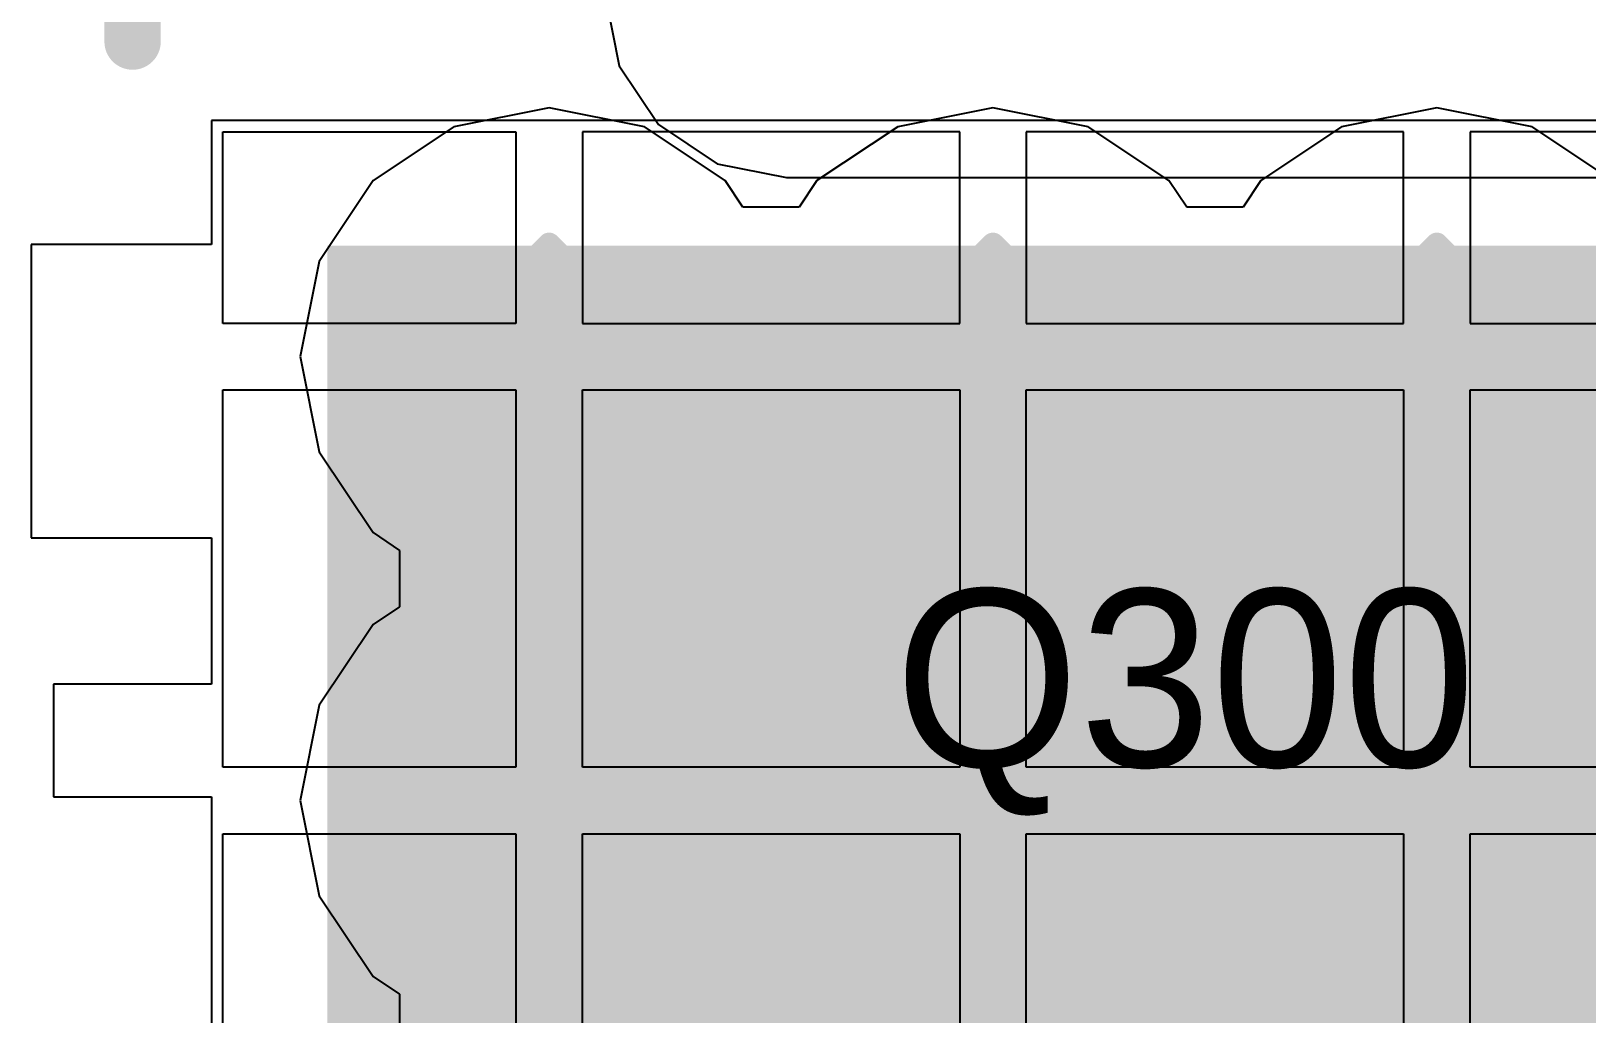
# Model space of a CAD drawing. Header units: millimetres. Extents: x 5 to 399, y 5 to 287.
# Drawn here: x 218.374 to 221.879, y 160.962 to 163.176 of the extents above; entities that cross this region are included whole.
import ezdxf

# ---------------------------------------------------------------- set-up
doc = ezdxf.new("R2010")
doc.units = ezdxf.units.MM
for name, color, linetype in [('DrillDrawing', 1, 'Continuous'), ('MidLayer1', 16, 'Continuous'), ('MidLayer2', 76, 'Continuous'), ('TopLayer', 1, 'Continuous'), ('TopOverlay', 2, 'Continuous'), ('TopPaste', 8, 'Continuous'), ('TopSolder', 216, 'Continuous')]:
    doc.layers.add(name, color=color, linetype=linetype)

# ---------------------------------------------------------------- blocks, each defined once
blk = doc.blocks.new('PQFN_8_MULTI_290')
at = {"layer": 'TopLayer'}
for p, q in [((2.2606, -0.508), (2.2606, 0.7874)), ((2.6162, -0.508), (2.2606, -0.508)), ((2.6162, -0.762), (2.6162, -0.508)), ((2.2606, -1.0922), (2.2606, -0.762)), ((2.2606, -0.762), (2.6162, -0.762)), ((2.667, -1.0922), (2.2606, -1.0922)), ((2.667, -1.7526), (2.667, -1.0922)), ((2.2605, -2.032), (2.2605, -1.7526)), ((2.2605, -1.7526), (2.667, -1.7526)), ((-2.2605, -2.032), (2.2605, -2.032))]:
    blk.add_line(p, q, dxfattribs=at)
blk.add_solid([(-2, -1.75), (2, -1.75), (-2, 1.75), (2, 1.75)], dxfattribs=at)
at = {"layer": 'TopOverlay', "const_width": 0.127}
blk.add_lwpolyline([(2.4384, -2.2098), (2.4384, -2.667)], dxfattribs=at)
at = {"layer": 'TopOverlay', "const_width": 0.0635}
blk.add_lwpolyline([(2.4066, -2.2098, 1), (2.4701, -2.2098, 1)], format="xyb", close=True, dxfattribs=at)
at = {"layer": 'TopPaste'}
for p, q in [((-0.575, 0.425), (-0.575, -0.425)), ((-0.425, -0.425), (-0.425, 0.425)), ((0.425, 0.425), (0.425, -0.425)), ((0.575, -0.425), (0.575, 0.425)), ((1.425, 0.425), (1.425, -0.425)), ((1.575, -0.425), (1.575, 0.425)), ((2.2352, 0.425), (2.2352, -0.425)), ((-0.575, -0.425), (-1.425, -0.425)), ((0.425, -0.425), (-0.425, -0.425)), ((1.425, -0.425), (0.575, -0.425)), ((2.2352, -0.425), (1.575, -0.425)), ((-1.425, -0.575), (-0.575, -0.575)), ((-0.575, -0.575), (-0.575, -1.425)), ((-0.425, -0.575), (0.425, -0.575)), ((-0.425, -1.425), (-0.425, -0.575)), ((0.425, -0.575), (0.425, -1.425)), ((0.575, -0.575), (1.425, -0.575)), ((0.575, -1.425), (0.575, -0.575)), ((1.425, -0.575), (1.425, -1.425)), ((1.575, -1.425), (1.575, -0.575)), ((1.575, -0.575), (2.2352, -0.575)), ((2.2352, -0.575), (2.2352, -1.425)), ((-0.575, -1.425), (-1.425, -1.425)), ((0.425, -1.425), (-0.425, -1.425)), ((1.425, -1.425), (0.575, -1.425)), ((2.2352, -1.425), (1.575, -1.425)), ((-0.575, -1.575), (-1.425, -1.575)), ((-0.575, -2.0066), (-0.575, -1.575)), ((0.425, -1.575), (-0.425, -1.575)), ((-0.425, -1.575), (-0.425, -2.0066)), ((0.425, -2.0066), (0.425, -1.575)), ((1.425, -1.575), (0.575, -1.575)), ((0.575, -1.575), (0.575, -2.0066)), ((1.425, -2.0066), (1.425, -1.575)), ((1.575, -2.0066), (1.575, -1.575)), ((1.575, -1.575), (2.2352, -1.575)), ((2.2352, -1.575), (2.2352, -2.0066)), ((-1.425, -2.0066), (-0.575, -2.0066)), ((-0.425, -2.0066), (0.425, -2.0066)), ((0.575, -2.0066), (1.425, -2.0066)), ((2.2352, -2.0066), (1.575, -2.0066))]:
    blk.add_line(p, q, dxfattribs=at)
at = {"layer": 'TopSolder'}
blk.add_solid([(-2, -1.75), (2, -1.75), (-2, 1.75), (2, 1.75)], dxfattribs=at)

msp = doc.modelspace()

# ---------------------------------------------------------------- linework, layer by layer
at = {"layer": 'DrillDrawing', "const_width": 0.0508}
for points in [[(219.4142, 162.5696), (219.5412, 162.6966)], [(219.5412, 162.6966), (219.6682, 162.5696)], [(220.4142, 162.5696), (220.5412, 162.6966)], [(220.5412, 162.6966), (220.6682, 162.5696)], [(221.4142, 162.5696), (221.5412, 162.6966)], [(221.5412, 162.6966), (221.6682, 162.5696)], [(219.2872, 162.5696), (219.4142, 162.4426)], [(219.2872, 162.5696), (219.4142, 162.5696)], [(219.465, 162.5188), (219.5412, 162.595)], [(219.5412, 162.595), (219.6174, 162.5188)], [(219.6682, 162.5696), (219.7952, 162.5696)], [(219.6682, 162.4426), (219.7952, 162.5696)], [(220.2872, 162.5696), (220.4142, 162.4426)], [(220.2872, 162.5696), (220.4142, 162.5696)], [(220.465, 162.5188), (220.5412, 162.595)], [(220.5412, 162.595), (220.6174, 162.5188)], [(220.6682, 162.5696), (220.7952, 162.5696)], [(220.6682, 162.4426), (220.7952, 162.5696)], [(221.2872, 162.5696), (221.4142, 162.4426)], [(221.2872, 162.5696), (221.4142, 162.5696)], [(221.465, 162.5188), (221.5412, 162.595)], [(221.5412, 162.595), (221.6174, 162.5188)], [(221.6682, 162.5696), (221.7952, 162.5696)], [(221.6682, 162.4426), (221.7952, 162.5696)], [(219.3888, 162.5188), (219.465, 162.4426)], [(219.3888, 162.5188), (219.465, 162.5188)], [(219.6174, 162.5188), (219.6936, 162.5188)], [(219.6174, 162.4426), (219.6936, 162.5188)], [(220.3888, 162.5188), (220.465, 162.4426)], [(220.3888, 162.5188), (220.465, 162.5188)], [(220.6174, 162.5188), (220.6936, 162.5188)], [(220.6174, 162.4426), (220.6936, 162.5188)], [(221.3888, 162.5188), (221.465, 162.4426)], [(221.3888, 162.5188), (221.465, 162.5188)], [(221.6174, 162.5188), (221.6936, 162.5188)], [(221.6174, 162.4426), (221.6936, 162.5188)], [(219.2872, 162.3156), (219.4142, 162.4426)], [(219.3888, 162.3664), (219.465, 162.4426)], [(219.6174, 162.4426), (219.6936, 162.3664)], [(219.6682, 162.4426), (219.7952, 162.3156)], [(220.2872, 162.3156), (220.4142, 162.4426)], [(220.3888, 162.3664), (220.465, 162.4426)], [(220.6174, 162.4426), (220.6936, 162.3664)], [(220.6682, 162.4426), (220.7952, 162.3156)], [(221.2872, 162.3156), (221.4142, 162.4426)], [(221.3888, 162.3664), (221.465, 162.4426)], [(221.6174, 162.4426), (221.6936, 162.3664)], [(221.6682, 162.4426), (221.7952, 162.3156)], [(219.3888, 162.3664), (219.465, 162.3664)], [(219.465, 162.3664), (219.5412, 162.2902)], [(219.5412, 162.2902), (219.6174, 162.3664)], [(219.6174, 162.3664), (219.6936, 162.3664)], [(220.3888, 162.3664), (220.465, 162.3664)], [(220.465, 162.3664), (220.5412, 162.2902)], [(220.5412, 162.2902), (220.6174, 162.3664)], [(220.6174, 162.3664), (220.6936, 162.3664)], [(221.3888, 162.3664), (221.465, 162.3664)], [(221.465, 162.3664), (221.5412, 162.2902)], [(221.5412, 162.2902), (221.6174, 162.3664)], [(221.6174, 162.3664), (221.6936, 162.3664)], [(219.2872, 162.3156), (219.4142, 162.3156)], [(219.4142, 162.3156), (219.5412, 162.1886)], [(219.5412, 162.1886), (219.6682, 162.3156)], [(219.6682, 162.3156), (219.7952, 162.3156)], [(220.2872, 162.3156), (220.4142, 162.3156)], [(220.4142, 162.3156), (220.5412, 162.1886)], [(220.5412, 162.1886), (220.6682, 162.3156)], [(220.6682, 162.3156), (220.7952, 162.3156)], [(221.2872, 162.3156), (221.4142, 162.3156)], [(221.4142, 162.3156), (221.5412, 162.1886)], [(221.5412, 162.1886), (221.6682, 162.3156)], [(221.6682, 162.3156), (221.7952, 162.3156)], [(219.4142, 161.5696), (219.5412, 161.6966)], [(219.5412, 161.6966), (219.6682, 161.5696)], [(220.4142, 161.5696), (220.5412, 161.6966)], [(220.5412, 161.6966), (220.6682, 161.5696)], [(221.4142, 161.5696), (221.5412, 161.6966)], [(221.5412, 161.6966), (221.6682, 161.5696)], [(219.465, 161.5188), (219.5412, 161.595)], [(219.5412, 161.595), (219.6174, 161.5188)], [(220.465, 161.5188), (220.5412, 161.595)], [(220.5412, 161.595), (220.6174, 161.5188)], [(221.465, 161.5188), (221.5412, 161.595)], [(221.5412, 161.595), (221.6174, 161.5188)], [(219.2872, 161.5696), (219.4142, 161.4426)], [(219.2872, 161.5696), (219.4142, 161.5696)], [(219.6682, 161.5696), (219.7952, 161.5696)], [(219.6682, 161.4426), (219.7952, 161.5696)], [(220.2872, 161.5696), (220.4142, 161.4426)], [(220.2872, 161.5696), (220.4142, 161.5696)], [(220.6682, 161.5696), (220.7952, 161.5696)], [(220.6682, 161.4426), (220.7952, 161.5696)], [(221.2872, 161.5696), (221.4142, 161.4426)], [(221.2872, 161.5696), (221.4142, 161.5696)], [(221.6682, 161.5696), (221.7952, 161.5696)], [(221.6682, 161.4426), (221.7952, 161.5696)], [(219.3888, 161.5188), (219.465, 161.4426)], [(219.3888, 161.5188), (219.465, 161.5188)], [(219.6174, 161.5188), (219.6936, 161.5188)], [(219.6174, 161.4426), (219.6936, 161.5188)], [(220.3888, 161.5188), (220.465, 161.4426)], [(220.3888, 161.5188), (220.465, 161.5188)], [(220.6174, 161.5188), (220.6936, 161.5188)], [(220.6174, 161.4426), (220.6936, 161.5188)], [(221.3888, 161.5188), (221.465, 161.4426)], [(221.3888, 161.5188), (221.465, 161.5188)], [(221.6174, 161.5188), (221.6936, 161.5188)], [(221.6174, 161.4426), (221.6936, 161.5188)], [(219.2872, 161.3156), (219.4142, 161.4426)], [(219.3888, 161.3664), (219.465, 161.4426)], [(219.6174, 161.4426), (219.6936, 161.3664)], [(219.6682, 161.4426), (219.7952, 161.3156)], [(220.2872, 161.3156), (220.4142, 161.4426)], [(220.3888, 161.3664), (220.465, 161.4426)], [(220.6174, 161.4426), (220.6936, 161.3664)], [(220.6682, 161.4426), (220.7952, 161.3156)], [(221.2872, 161.3156), (221.4142, 161.4426)], [(221.3888, 161.3664), (221.465, 161.4426)], [(221.6174, 161.4426), (221.6936, 161.3664)], [(221.6682, 161.4426), (221.7952, 161.3156)], [(219.3888, 161.3664), (219.465, 161.3664)], [(219.465, 161.3664), (219.5412, 161.2902)], [(219.5412, 161.2902), (219.6174, 161.3664)], [(219.6174, 161.3664), (219.6936, 161.3664)], [(220.3888, 161.3664), (220.465, 161.3664)], [(220.465, 161.3664), (220.5412, 161.2902)], [(220.5412, 161.2902), (220.6174, 161.3664)], [(220.6174, 161.3664), (220.6936, 161.3664)], [(221.3888, 161.3664), (221.465, 161.3664)], [(221.465, 161.3664), (221.5412, 161.2902)], [(221.5412, 161.2902), (221.6174, 161.3664)], [(221.6174, 161.3664), (221.6936, 161.3664)], [(219.2872, 161.3156), (219.4142, 161.3156)], [(219.4142, 161.3156), (219.5412, 161.1886)], [(219.5412, 161.1886), (219.6682, 161.3156)], [(219.6682, 161.3156), (219.7952, 161.3156)], [(220.2872, 161.3156), (220.4142, 161.3156)], [(220.4142, 161.3156), (220.5412, 161.1886)], [(220.5412, 161.1886), (220.6682, 161.3156)], [(220.6682, 161.3156), (220.7952, 161.3156)], [(221.2872, 161.3156), (221.4142, 161.3156)], [(221.4142, 161.3156), (221.5412, 161.1886)], [(221.5412, 161.1886), (221.6682, 161.3156)], [(221.6682, 161.3156), (221.7952, 161.3156)]]:
    msp.add_lwpolyline(points, dxfattribs=at)
at = {"layer": 'DrillDrawing', "const_width": 0.0254}
for points in [[(219.5285, 162.6966, 1), (219.5539, 162.6966, 1)], [(219.5285, 162.6966, 1), (219.5539, 162.6966, 1)], [(220.5285, 162.6966, 1), (220.5539, 162.6966, 1)], [(220.5285, 162.6966, 1), (220.5539, 162.6966, 1)], [(221.5285, 162.6966, 1), (221.5539, 162.6966, 1)], [(221.5285, 162.6966, 1), (221.5539, 162.6966, 1)], [(219.2745, 162.5696, 1), (219.2999, 162.5696, 1)], [(219.2745, 162.5696, 1), (219.2999, 162.5696, 1)], [(219.4015, 162.5696, 1), (219.4269, 162.5696, 1)], [(219.4015, 162.5696, 1), (219.4269, 162.5696, 1)], [(219.5285, 162.595, 1), (219.5539, 162.595, 1)], [(219.5285, 162.595, 1), (219.5539, 162.595, 1)], [(219.6555, 162.5696, 1), (219.6809, 162.5696, 1)], [(219.6555, 162.5696, 1), (219.6809, 162.5696, 1)], [(219.7825, 162.5696, 1), (219.8079, 162.5696, 1)], [(219.7825, 162.5696, 1), (219.8079, 162.5696, 1)], [(220.2745, 162.5696, 1), (220.2999, 162.5696, 1)], [(220.2745, 162.5696, 1), (220.2999, 162.5696, 1)], [(220.4015, 162.5696, 1), (220.4269, 162.5696, 1)], [(220.4015, 162.5696, 1), (220.4269, 162.5696, 1)], [(220.5285, 162.595, 1), (220.5539, 162.595, 1)], [(220.5285, 162.595, 1), (220.5539, 162.595, 1)], [(220.6555, 162.5696, 1), (220.6809, 162.5696, 1)], [(220.6555, 162.5696, 1), (220.6809, 162.5696, 1)], [(220.7825, 162.5696, 1), (220.8079, 162.5696, 1)], [(220.7825, 162.5696, 1), (220.8079, 162.5696, 1)], [(221.2745, 162.5696, 1), (221.2999, 162.5696, 1)], [(221.2745, 162.5696, 1), (221.2999, 162.5696, 1)], [(221.4015, 162.5696, 1), (221.4269, 162.5696, 1)], [(221.4015, 162.5696, 1), (221.4269, 162.5696, 1)], [(221.5285, 162.595, 1), (221.5539, 162.595, 1)], [(221.5285, 162.595, 1), (221.5539, 162.595, 1)], [(221.6555, 162.5696, 1), (221.6809, 162.5696, 1)], [(221.6555, 162.5696, 1), (221.6809, 162.5696, 1)], [(221.7825, 162.5696, 1), (221.8079, 162.5696, 1)], [(221.7825, 162.5696, 1), (221.8079, 162.5696, 1)], [(219.3761, 162.5188, 1), (219.4015, 162.5188, 1)], [(219.3761, 162.5188, 1), (219.4015, 162.5188, 1)], [(219.4523, 162.5188, 1), (219.4777, 162.5188, 1)], [(219.4523, 162.5188, 1), (219.4777, 162.5188, 1)], [(219.6047, 162.5188, 1), (219.6301, 162.5188, 1)], [(219.6047, 162.5188, 1), (219.6301, 162.5188, 1)], [(219.6809, 162.5188, 1), (219.7063, 162.5188, 1)], [(219.6809, 162.5188, 1), (219.7063, 162.5188, 1)], [(220.3761, 162.5188, 1), (220.4015, 162.5188, 1)], [(220.3761, 162.5188, 1), (220.4015, 162.5188, 1)], [(220.4523, 162.5188, 1), (220.4777, 162.5188, 1)], [(220.4523, 162.5188, 1), (220.4777, 162.5188, 1)], [(220.6047, 162.5188, 1), (220.6301, 162.5188, 1)], [(220.6047, 162.5188, 1), (220.6301, 162.5188, 1)], [(220.6809, 162.5188, 1), (220.7063, 162.5188, 1)], [(220.6809, 162.5188, 1), (220.7063, 162.5188, 1)], [(221.3761, 162.5188, 1), (221.4015, 162.5188, 1)], [(221.3761, 162.5188, 1), (221.4015, 162.5188, 1)], [(221.4523, 162.5188, 1), (221.4777, 162.5188, 1)], [(221.4523, 162.5188, 1), (221.4777, 162.5188, 1)], [(221.6047, 162.5188, 1), (221.6301, 162.5188, 1)], [(221.6047, 162.5188, 1), (221.6301, 162.5188, 1)], [(221.6809, 162.5188, 1), (221.7063, 162.5188, 1)], [(221.6809, 162.5188, 1), (221.7063, 162.5188, 1)], [(219.4015, 162.4426, 1), (219.4269, 162.4426, 1)], [(219.4015, 162.4426, 1), (219.4269, 162.4426, 1)], [(219.4523, 162.4426, 1), (219.4777, 162.4426, 1)], [(219.4523, 162.4426, 1), (219.4777, 162.4426, 1)], [(219.6047, 162.4426, 1), (219.6301, 162.4426, 1)], [(219.6047, 162.4426, 1), (219.6301, 162.4426, 1)], [(219.6555, 162.4426, 1), (219.6809, 162.4426, 1)], [(219.6555, 162.4426, 1), (219.6809, 162.4426, 1)], [(220.4015, 162.4426, 1), (220.4269, 162.4426, 1)], [(220.4015, 162.4426, 1), (220.4269, 162.4426, 1)], [(220.4523, 162.4426, 1), (220.4777, 162.4426, 1)], [(220.4523, 162.4426, 1), (220.4777, 162.4426, 1)], [(220.6047, 162.4426, 1), (220.6301, 162.4426, 1)], [(220.6047, 162.4426, 1), (220.6301, 162.4426, 1)], [(220.6555, 162.4426, 1), (220.6809, 162.4426, 1)], [(220.6555, 162.4426, 1), (220.6809, 162.4426, 1)], [(221.4015, 162.4426, 1), (221.4269, 162.4426, 1)], [(221.4015, 162.4426, 1), (221.4269, 162.4426, 1)], [(221.4523, 162.4426, 1), (221.4777, 162.4426, 1)], [(221.4523, 162.4426, 1), (221.4777, 162.4426, 1)], [(221.6047, 162.4426, 1), (221.6301, 162.4426, 1)], [(221.6047, 162.4426, 1), (221.6301, 162.4426, 1)], [(221.6555, 162.4426, 1), (221.6809, 162.4426, 1)], [(221.6555, 162.4426, 1), (221.6809, 162.4426, 1)], [(219.3761, 162.3664, 1), (219.4015, 162.3664, 1)], [(219.3761, 162.3664, 1), (219.4015, 162.3664, 1)], [(219.4523, 162.3664, 1), (219.4777, 162.3664, 1)], [(219.4523, 162.3664, 1), (219.4777, 162.3664, 1)], [(219.6047, 162.3664, 1), (219.6301, 162.3664, 1)], [(219.6047, 162.3664, 1), (219.6301, 162.3664, 1)], [(219.6809, 162.3664, 1), (219.7063, 162.3664, 1)], [(219.6809, 162.3664, 1), (219.7063, 162.3664, 1)], [(220.3761, 162.3664, 1), (220.4015, 162.3664, 1)], [(220.3761, 162.3664, 1), (220.4015, 162.3664, 1)], [(220.4523, 162.3664, 1), (220.4777, 162.3664, 1)], [(220.4523, 162.3664, 1), (220.4777, 162.3664, 1)], [(220.6047, 162.3664, 1), (220.6301, 162.3664, 1)], [(220.6047, 162.3664, 1), (220.6301, 162.3664, 1)], [(220.6809, 162.3664, 1), (220.7063, 162.3664, 1)], [(220.6809, 162.3664, 1), (220.7063, 162.3664, 1)], [(221.3761, 162.3664, 1), (221.4015, 162.3664, 1)], [(221.3761, 162.3664, 1), (221.4015, 162.3664, 1)], [(221.4523, 162.3664, 1), (221.4777, 162.3664, 1)], [(221.4523, 162.3664, 1), (221.4777, 162.3664, 1)], [(221.6047, 162.3664, 1), (221.6301, 162.3664, 1)], [(221.6047, 162.3664, 1), (221.6301, 162.3664, 1)], [(221.6809, 162.3664, 1), (221.7063, 162.3664, 1)], [(221.6809, 162.3664, 1), (221.7063, 162.3664, 1)], [(219.2745, 162.3156, 1), (219.2999, 162.3156, 1)], [(219.2745, 162.3156, 1), (219.2999, 162.3156, 1)], [(219.4015, 162.3156, 1), (219.4269, 162.3156, 1)], [(219.4015, 162.3156, 1), (219.4269, 162.3156, 1)], [(219.5285, 162.2902, 1), (219.5539, 162.2902, 1)], [(219.5285, 162.2902, 1), (219.5539, 162.2902, 1)], [(219.6555, 162.3156, 1), (219.6809, 162.3156, 1)], [(219.6555, 162.3156, 1), (219.6809, 162.3156, 1)], [(219.7825, 162.3156, 1), (219.8079, 162.3156, 1)], [(219.7825, 162.3156, 1), (219.8079, 162.3156, 1)], [(220.2745, 162.3156, 1), (220.2999, 162.3156, 1)], [(220.2745, 162.3156, 1), (220.2999, 162.3156, 1)], [(220.4015, 162.3156, 1), (220.4269, 162.3156, 1)], [(220.4015, 162.3156, 1), (220.4269, 162.3156, 1)], [(220.5285, 162.2902, 1), (220.5539, 162.2902, 1)], [(220.5285, 162.2902, 1), (220.5539, 162.2902, 1)], [(220.6555, 162.3156, 1), (220.6809, 162.3156, 1)], [(220.6555, 162.3156, 1), (220.6809, 162.3156, 1)], [(220.7825, 162.3156, 1), (220.8079, 162.3156, 1)], [(220.7825, 162.3156, 1), (220.8079, 162.3156, 1)], [(221.2745, 162.3156, 1), (221.2999, 162.3156, 1)], [(221.2745, 162.3156, 1), (221.2999, 162.3156, 1)], [(221.4015, 162.3156, 1), (221.4269, 162.3156, 1)], [(221.4015, 162.3156, 1), (221.4269, 162.3156, 1)], [(221.5285, 162.2902, 1), (221.5539, 162.2902, 1)], [(221.5285, 162.2902, 1), (221.5539, 162.2902, 1)], [(221.6555, 162.3156, 1), (221.6809, 162.3156, 1)], [(221.6555, 162.3156, 1), (221.6809, 162.3156, 1)], [(221.7825, 162.3156, 1), (221.8079, 162.3156, 1)], [(221.7825, 162.3156, 1), (221.8079, 162.3156, 1)], [(219.5285, 162.1886, 1), (219.5539, 162.1886, 1)], [(219.5285, 162.1886, 1), (219.5539, 162.1886, 1)], [(220.5285, 162.1886, 1), (220.5539, 162.1886, 1)], [(220.5285, 162.1886, 1), (220.5539, 162.1886, 1)], [(221.5285, 162.1886, 1), (221.5539, 162.1886, 1)], [(221.5285, 162.1886, 1), (221.5539, 162.1886, 1)], [(219.5285, 161.6966, 1), (219.5539, 161.6966, 1)], [(219.5285, 161.6966, 1), (219.5539, 161.6966, 1)], [(220.5285, 161.6966, 1), (220.5539, 161.6966, 1)], [(220.5285, 161.6966, 1), (220.5539, 161.6966, 1)], [(221.5285, 161.6966, 1), (221.5539, 161.6966, 1)], [(221.5285, 161.6966, 1), (221.5539, 161.6966, 1)], [(219.5285, 161.595, 1), (219.5539, 161.595, 1)], [(219.5285, 161.595, 1), (219.5539, 161.595, 1)], [(220.5285, 161.595, 1), (220.5539, 161.595, 1)], [(220.5285, 161.595, 1), (220.5539, 161.595, 1)], [(221.5285, 161.595, 1), (221.5539, 161.595, 1)], [(221.5285, 161.595, 1), (221.5539, 161.595, 1)], [(219.2745, 161.5696, 1), (219.2999, 161.5696, 1)], [(219.2745, 161.5696, 1), (219.2999, 161.5696, 1)], [(219.4015, 161.5696, 1), (219.4269, 161.5696, 1)], [(219.4015, 161.5696, 1), (219.4269, 161.5696, 1)], [(219.6555, 161.5696, 1), (219.6809, 161.5696, 1)], [(219.6555, 161.5696, 1), (219.6809, 161.5696, 1)], [(219.7825, 161.5696, 1), (219.8079, 161.5696, 1)], [(219.7825, 161.5696, 1), (219.8079, 161.5696, 1)], [(220.2745, 161.5696, 1), (220.2999, 161.5696, 1)], [(220.2745, 161.5696, 1), (220.2999, 161.5696, 1)], [(220.4015, 161.5696, 1), (220.4269, 161.5696, 1)], [(220.4015, 161.5696, 1), (220.4269, 161.5696, 1)], [(220.6555, 161.5696, 1), (220.6809, 161.5696, 1)], [(220.6555, 161.5696, 1), (220.6809, 161.5696, 1)], [(220.7825, 161.5696, 1), (220.8079, 161.5696, 1)], [(220.7825, 161.5696, 1), (220.8079, 161.5696, 1)], [(221.2745, 161.5696, 1), (221.2999, 161.5696, 1)], [(221.2745, 161.5696, 1), (221.2999, 161.5696, 1)], [(221.4015, 161.5696, 1), (221.4269, 161.5696, 1)], [(221.4015, 161.5696, 1), (221.4269, 161.5696, 1)], [(221.6555, 161.5696, 1), (221.6809, 161.5696, 1)], [(221.6555, 161.5696, 1), (221.6809, 161.5696, 1)], [(221.7825, 161.5696, 1), (221.8079, 161.5696, 1)], [(221.7825, 161.5696, 1), (221.8079, 161.5696, 1)], [(219.3761, 161.5188, 1), (219.4015, 161.5188, 1)], [(219.3761, 161.5188, 1), (219.4015, 161.5188, 1)], [(219.4523, 161.5188, 1), (219.4777, 161.5188, 1)], [(219.4523, 161.5188, 1), (219.4777, 161.5188, 1)], [(219.6047, 161.5188, 1), (219.6301, 161.5188, 1)], [(219.6047, 161.5188, 1), (219.6301, 161.5188, 1)], [(219.6809, 161.5188, 1), (219.7063, 161.5188, 1)], [(219.6809, 161.5188, 1), (219.7063, 161.5188, 1)], [(220.3761, 161.5188, 1), (220.4015, 161.5188, 1)], [(220.3761, 161.5188, 1), (220.4015, 161.5188, 1)], [(220.4523, 161.5188, 1), (220.4777, 161.5188, 1)], [(220.4523, 161.5188, 1), (220.4777, 161.5188, 1)], [(220.6047, 161.5188, 1), (220.6301, 161.5188, 1)], [(220.6047, 161.5188, 1), (220.6301, 161.5188, 1)], [(220.6809, 161.5188, 1), (220.7063, 161.5188, 1)], [(220.6809, 161.5188, 1), (220.7063, 161.5188, 1)], [(221.3761, 161.5188, 1), (221.4015, 161.5188, 1)], [(221.3761, 161.5188, 1), (221.4015, 161.5188, 1)], [(221.4523, 161.5188, 1), (221.4777, 161.5188, 1)], [(221.4523, 161.5188, 1), (221.4777, 161.5188, 1)], [(221.6047, 161.5188, 1), (221.6301, 161.5188, 1)], [(221.6047, 161.5188, 1), (221.6301, 161.5188, 1)], [(221.6809, 161.5188, 1), (221.7063, 161.5188, 1)], [(221.6809, 161.5188, 1), (221.7063, 161.5188, 1)], [(219.4015, 161.4426, 1), (219.4269, 161.4426, 1)], [(219.4015, 161.4426, 1), (219.4269, 161.4426, 1)], [(219.4523, 161.4426, 1), (219.4777, 161.4426, 1)], [(219.4523, 161.4426, 1), (219.4777, 161.4426, 1)], [(219.6047, 161.4426, 1), (219.6301, 161.4426, 1)], [(219.6047, 161.4426, 1), (219.6301, 161.4426, 1)], [(219.6555, 161.4426, 1), (219.6809, 161.4426, 1)], [(219.6555, 161.4426, 1), (219.6809, 161.4426, 1)], [(220.4015, 161.4426, 1), (220.4269, 161.4426, 1)], [(220.4015, 161.4426, 1), (220.4269, 161.4426, 1)], [(220.4523, 161.4426, 1), (220.4777, 161.4426, 1)], [(220.4523, 161.4426, 1), (220.4777, 161.4426, 1)], [(220.6047, 161.4426, 1), (220.6301, 161.4426, 1)], [(220.6047, 161.4426, 1), (220.6301, 161.4426, 1)], [(220.6555, 161.4426, 1), (220.6809, 161.4426, 1)], [(220.6555, 161.4426, 1), (220.6809, 161.4426, 1)], [(221.4015, 161.4426, 1), (221.4269, 161.4426, 1)], [(221.4015, 161.4426, 1), (221.4269, 161.4426, 1)], [(221.4523, 161.4426, 1), (221.4777, 161.4426, 1)], [(221.4523, 161.4426, 1), (221.4777, 161.4426, 1)], [(221.6047, 161.4426, 1), (221.6301, 161.4426, 1)], [(221.6047, 161.4426, 1), (221.6301, 161.4426, 1)], [(221.6555, 161.4426, 1), (221.6809, 161.4426, 1)], [(221.6555, 161.4426, 1), (221.6809, 161.4426, 1)], [(219.3761, 161.3664, 1), (219.4015, 161.3664, 1)], [(219.3761, 161.3664, 1), (219.4015, 161.3664, 1)], [(219.4523, 161.3664, 1), (219.4777, 161.3664, 1)], [(219.4523, 161.3664, 1), (219.4777, 161.3664, 1)], [(219.6047, 161.3664, 1), (219.6301, 161.3664, 1)], [(219.6047, 161.3664, 1), (219.6301, 161.3664, 1)], [(219.6809, 161.3664, 1), (219.7063, 161.3664, 1)], [(219.6809, 161.3664, 1), (219.7063, 161.3664, 1)], [(220.3761, 161.3664, 1), (220.4015, 161.3664, 1)], [(220.3761, 161.3664, 1), (220.4015, 161.3664, 1)], [(220.4523, 161.3664, 1), (220.4777, 161.3664, 1)], [(220.4523, 161.3664, 1), (220.4777, 161.3664, 1)], [(220.6047, 161.3664, 1), (220.6301, 161.3664, 1)], [(220.6047, 161.3664, 1), (220.6301, 161.3664, 1)], [(220.6809, 161.3664, 1), (220.7063, 161.3664, 1)], [(220.6809, 161.3664, 1), (220.7063, 161.3664, 1)], [(221.3761, 161.3664, 1), (221.4015, 161.3664, 1)], [(221.3761, 161.3664, 1), (221.4015, 161.3664, 1)], [(221.4523, 161.3664, 1), (221.4777, 161.3664, 1)], [(221.4523, 161.3664, 1), (221.4777, 161.3664, 1)], [(221.6047, 161.3664, 1), (221.6301, 161.3664, 1)], [(221.6047, 161.3664, 1), (221.6301, 161.3664, 1)], [(221.6809, 161.3664, 1), (221.7063, 161.3664, 1)], [(221.6809, 161.3664, 1), (221.7063, 161.3664, 1)], [(219.2745, 161.3156, 1), (219.2999, 161.3156, 1)], [(219.2745, 161.3156, 1), (219.2999, 161.3156, 1)], [(219.4015, 161.3156, 1), (219.4269, 161.3156, 1)], [(219.4015, 161.3156, 1), (219.4269, 161.3156, 1)], [(219.6555, 161.3156, 1), (219.6809, 161.3156, 1)], [(219.6555, 161.3156, 1), (219.6809, 161.3156, 1)], [(219.7825, 161.3156, 1), (219.8079, 161.3156, 1)], [(219.7825, 161.3156, 1), (219.8079, 161.3156, 1)], [(220.2745, 161.3156, 1), (220.2999, 161.3156, 1)], [(220.2745, 161.3156, 1), (220.2999, 161.3156, 1)], [(220.4015, 161.3156, 1), (220.4269, 161.3156, 1)], [(220.4015, 161.3156, 1), (220.4269, 161.3156, 1)], [(220.6555, 161.3156, 1), (220.6809, 161.3156, 1)], [(220.6555, 161.3156, 1), (220.6809, 161.3156, 1)], [(220.7825, 161.3156, 1), (220.8079, 161.3156, 1)], [(220.7825, 161.3156, 1), (220.8079, 161.3156, 1)], [(221.2745, 161.3156, 1), (221.2999, 161.3156, 1)], [(221.2745, 161.3156, 1), (221.2999, 161.3156, 1)], [(221.4015, 161.3156, 1), (221.4269, 161.3156, 1)], [(221.4015, 161.3156, 1), (221.4269, 161.3156, 1)], [(221.6555, 161.3156, 1), (221.6809, 161.3156, 1)], [(221.6555, 161.3156, 1), (221.6809, 161.3156, 1)], [(221.7825, 161.3156, 1), (221.8079, 161.3156, 1)], [(221.7825, 161.3156, 1), (221.8079, 161.3156, 1)], [(219.5285, 161.2902, 1), (219.5539, 161.2902, 1)], [(219.5285, 161.2902, 1), (219.5539, 161.2902, 1)], [(220.5285, 161.2902, 1), (220.5539, 161.2902, 1)], [(220.5285, 161.2902, 1), (220.5539, 161.2902, 1)], [(221.5285, 161.2902, 1), (221.5539, 161.2902, 1)], [(221.5285, 161.2902, 1), (221.5539, 161.2902, 1)], [(219.5285, 161.1886, 1), (219.5539, 161.1886, 1)], [(219.5285, 161.1886, 1), (219.5539, 161.1886, 1)], [(220.5285, 161.1886, 1), (220.5539, 161.1886, 1)], [(220.5285, 161.1886, 1), (220.5539, 161.1886, 1)], [(221.5285, 161.1886, 1), (221.5539, 161.1886, 1)], [(221.5285, 161.1886, 1), (221.5539, 161.1886, 1)]]:
    msp.add_lwpolyline(points, format="xyb", close=True, dxfattribs=at)
at = {"layer": 'MidLayer1'}
for p, q in [((219.5412, 163.0034), (219.3266, 162.9607)), ((219.7558, 162.9607), (219.5412, 163.0034)), ((220.5412, 163.0034), (220.3266, 162.9607)), ((220.7558, 162.9607), (220.5412, 163.0034)), ((221.5412, 163.0034), (221.3266, 162.9607)), ((221.7558, 162.9607), (221.5412, 163.0034)), ((219.3266, 162.9607), (219.1447, 162.8391)), ((219.9377, 162.8391), (219.7558, 162.9607)), ((220.3266, 162.9607), (220.1447, 162.8391)), ((220.9377, 162.8391), (220.7558, 162.9607)), ((221.3266, 162.9607), (221.1447, 162.8391)), ((221.9377, 162.8391), (221.7558, 162.9607)), ((219.1447, 162.8391), (219.0231, 162.6572)), ((219.9777, 162.7793), (219.9377, 162.8391)), ((220.1447, 162.8391), (220.1047, 162.7793)), ((220.9777, 162.7793), (220.9377, 162.8391)), ((221.1447, 162.8391), (221.1047, 162.7793)), ((220.1047, 162.7793), (219.9777, 162.7793)), ((221.1047, 162.7793), (220.9777, 162.7793)), ((219.0231, 162.6572), (218.9804, 162.4426)), ((218.9804, 162.4426), (219.0231, 162.228)), ((219.0231, 162.228), (219.1447, 162.0461)), ((219.1447, 162.0461), (219.2045, 162.0061)), ((219.2045, 162.0061), (219.2045, 161.8791)), ((219.2045, 161.8791), (219.1447, 161.8391)), ((219.1447, 161.8391), (219.0231, 161.6572)), ((219.0231, 161.6572), (218.9804, 161.4426)), ((218.9804, 161.4426), (219.0231, 161.228)), ((219.0231, 161.228), (219.1447, 161.0461)), ((219.1447, 161.0461), (219.2045, 161.0061)), ((219.2045, 161.0061), (219.2045, 160.8791))]:
    msp.add_line(p, q, dxfattribs=at)
at = {"layer": 'MidLayer2'}
for p, q in [((219.5412, 163.0034), (219.3266, 162.9607)), ((219.7558, 162.9607), (219.5412, 163.0034)), ((220.5412, 163.0034), (220.3266, 162.9607)), ((220.7558, 162.9607), (220.5412, 163.0034)), ((221.5412, 163.0034), (221.3266, 162.9607)), ((221.7558, 162.9607), (221.5412, 163.0034)), ((219.3266, 162.9607), (219.1447, 162.8391)), ((219.9377, 162.8391), (219.7558, 162.9607)), ((220.3266, 162.9607), (220.1447, 162.8391)), ((220.9377, 162.8391), (220.7558, 162.9607)), ((221.3266, 162.9607), (221.1447, 162.8391)), ((221.9377, 162.8391), (221.7558, 162.9607)), ((219.1447, 162.8391), (219.0231, 162.6572)), ((219.9777, 162.7793), (219.9377, 162.8391)), ((220.1447, 162.8391), (220.1047, 162.7793)), ((220.9777, 162.7793), (220.9377, 162.8391)), ((221.1447, 162.8391), (221.1047, 162.7793)), ((220.1047, 162.7793), (219.9777, 162.7793)), ((221.1047, 162.7793), (220.9777, 162.7793)), ((219.0231, 162.6572), (218.9804, 162.4426)), ((218.9804, 162.4426), (219.0231, 162.228)), ((219.0231, 162.228), (219.1447, 162.0461)), ((219.1447, 162.0461), (219.2045, 162.0061)), ((219.2045, 162.0061), (219.2045, 161.8791)), ((219.2045, 161.8791), (219.1447, 161.8391)), ((219.1447, 161.8391), (219.0231, 161.6572)), ((219.0231, 161.6572), (218.9804, 161.4426)), ((218.9804, 161.4426), (219.0231, 161.228)), ((219.0231, 161.228), (219.1447, 161.0461)), ((219.1447, 161.0461), (219.2045, 161.0061)), ((219.2045, 161.0061), (219.2045, 160.8791))]:
    msp.add_line(p, q, dxfattribs=at)
at = {"layer": 'TopLayer'}
for p, q in [((219.6682, 163.254), (219.6992, 163.0979)), ((219.6992, 163.0979), (219.7876, 162.9656)), ((219.7876, 162.9656), (219.9199, 162.8772)), ((219.9199, 162.8772), (220.076, 162.8462)), ((220.076, 162.8462), (225.7407, 162.8462))]:
    msp.add_line(p, q, dxfattribs=at)

# ---------------------------------------------------------------- block references
at = {"rotation": 180}
msp.add_blockref('PQFN_8_MULTI_290', (221.0412, 160.9426), dxfattribs=at)

# ---------------------------------------------------------------- texts
at = {"layer": 'TopOverlay'}
msp.add_text('Q300', height=0.4, dxfattribs=at).set_placement((220.3196, 161.5186))

doc.saveas('drawing.dxf')
